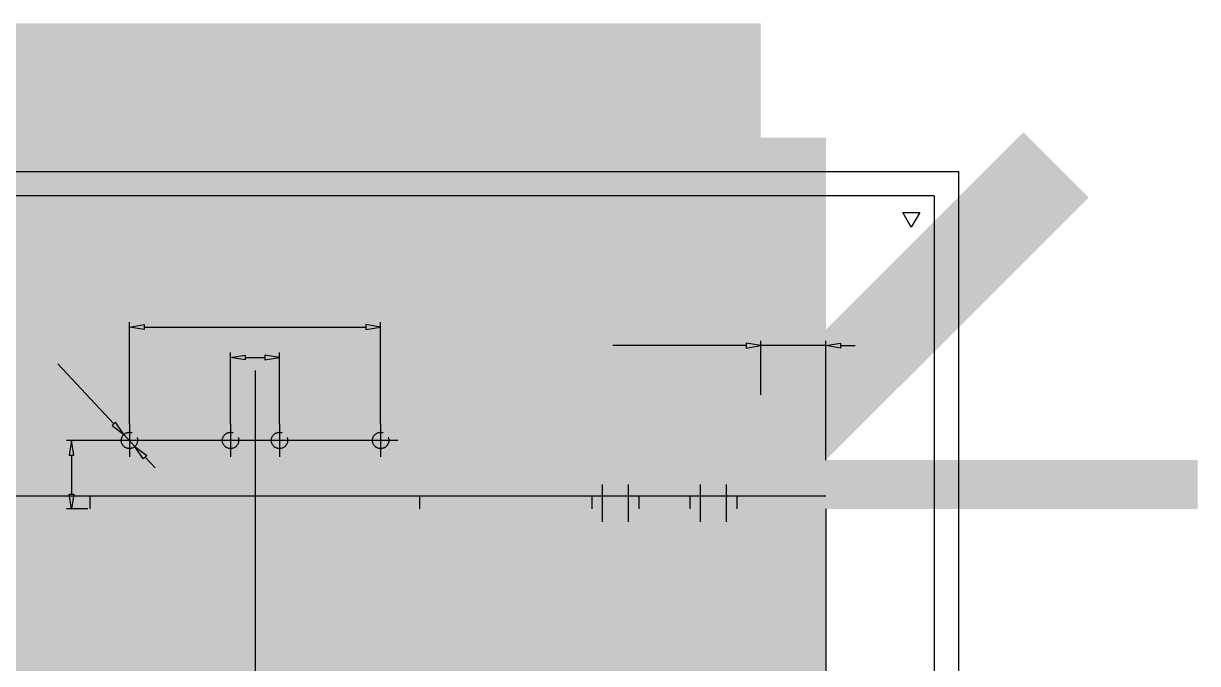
# Model space of a CAD drawing. Extents: x -0.42 to 4.47, y 1.12 to 4.63.
# Drawn here: x 2.145 to 4.38, y 3.399 to 4.618 of the extents above; entities that cross this region are included whole.
import ezdxf

# ---------------------------------------------------------------- set-up
doc = ezdxf.new("R2010")
doc.units = 0
doc.linetypes.add('1', pattern=[50.799999713897705, 31.75, -6.349999904632568, 6.349999904632568, -6.349999904632568])
doc.linetypes.add('2', pattern=[15, 12, -3])
doc.layers.get('0').update_dxf_attribs({"linetype": 'CONTINUOUS'})

msp = doc.modelspace()

# ---------------------------------------------------------------- linework, layer by layer
at = {"color": 7, "const_width": 1.4149999618530273}
for points in [[(1.3745707410153827, 3.910705312048009), (3.5486542448919707, 3.910705312048009)], [(3.548654244892063, 3.910705312048094), (3.6728875879707275, 3.7864719689693374)], [(2.3591774423770175, 3.823741971893341), (2.359147039403126, 3.8246125879267368), (2.3590559800601127, 3.8254789624424177), (2.3589047071600646, 3.8263368743786543), (2.35869395748896, 3.827182144511326), (2.358424758844741, 3.8280106540586587), (2.358098421151439, 3.8288183673587355), (2.357716535718687, 3.829601348715542), (2.3572809626534124, 3.8303557842434373), (2.3567938234549644, 3.831077997417367), (2.356257492129238, 3.8317644701768216), (2.3556745811194233, 3.83241185847605), (2.35504793019863, 3.833017007834343), (2.354380593141144, 3.8335769703672753), (2.3536758206911657, 3.8340890173749926), (2.3529370464935297, 3.8345506548924533), (2.352167869692245, 3.834959633315833), (2.3513720375290106, 3.8353139607312414), (2.350553427201227, 3.835611910319656), (2.349716027349821, 3.8358520307237853), (2.348863917325545, 3.8360331527123748), (2.348001248584204, 3.8361543928827615), (2.347132223952997, 3.836215160325139), (2.34626107726708, 3.836215160325139), (2.34539205263588, 3.8361543928827615), (2.344529383894539, 3.8360331527123748), (2.343677273870256, 3.8358520307237853), (2.34283987401885, 3.835611910319656), (2.3420212636910733, 3.8353139607312414), (2.341225431527832, 3.834959633315833), (2.340456254726554, 3.8345506548924533), (2.3397174805289183, 3.8340890173749926), (2.3390127080789327, 3.8335769703672753), (2.338345371021447, 3.833017007834343), (2.3377187201006606, 3.83241185847605), (2.3371358090908387, 3.8317644701768216), (2.3365994777651196, 3.831077997417367), (2.3361123385666716, 3.8303557842434373), (2.335676765501397, 3.829601348715542), (2.3352948800686377, 3.8288183673587355), (2.3349685423753357, 3.8280106540586587), (2.334699343731117, 3.827182144511326), (2.3344885940600193, 3.8263368743786543), (2.334337321159964, 3.8254789624424177), (2.3342462618169577, 3.8246125879267368), (2.3342158588430664, 3.823741971893341), (2.3342462618169577, 3.822871355859945), (2.334337321159964, 3.8220049813442643), (2.3344885940600193, 3.8211470694080276), (2.334699343731117, 3.820301799275356), (2.3349685423753357, 3.8194732897280232), (2.3352948800686377, 3.8186655764279607), (2.335676765501397, 3.817882595071154), (2.3361123385666716, 3.817128159543259), (2.3365994777651196, 3.816405946369315), (2.3371358090908387, 3.8157194736098745), (2.3377187201006606, 3.8150720853106463), (2.338345371021447, 3.814466935952339), (2.3390127080789327, 3.8139069734194067), (2.3397174805289183, 3.8133949264117035), (2.340456254726554, 3.8129332888942287), (2.341225431527832, 3.812524310470863), (2.3420212636910733, 3.8121699830554547), (2.34283987401885, 3.8118720334670257), (2.343677273870256, 3.811631913062911), (2.344529383894539, 3.811450791074307), (2.34539205263588, 3.8113295509039347), (2.34626107726708, 3.811268783461557), (2.347132223952997, 3.811268783461557), (2.348001248584204, 3.8113295509039347), (2.348863917325545, 3.811450791074307), (2.349716027349821, 3.811631913062911), (2.350553427201227, 3.8118720334670257), (2.3513720375290106, 3.8121699830554547), (2.352167869692245, 3.812524310470863), (2.3529370464935297, 3.8129332888942287), (2.3536758206911657, 3.8133949264117035), (2.354380593141144, 3.8139069734194067), (2.35504793019863, 3.814466935952339), (2.3556745811194233, 3.8150720853106463), (2.356257492129238, 3.8157194736098745), (2.3567938234549644, 3.816405946369315), (2.3572809626534124, 3.817128159543259), (2.357716535718687, 3.817882595071154), (2.358098421151439, 3.8186655764279607), (2.358424758844741, 3.8194732897280232), (2.35869395748896, 3.820301799275356), (2.3589047071600646, 3.8211470694080276), (2.3590559800601127, 3.8220049813442643), (2.3591774423770175, 3.823741971893341)], [(2.5517391241447527, 3.823741971893341), (2.5517087211708613, 3.8246125879267368), (2.551617661827848, 3.8254789624424177), (2.5514663889277998, 3.8263368743786543), (2.551255639256695, 3.827182144511326), (2.5509864406124763, 3.8280106540586587), (2.550660102919174, 3.8288183673587355), (2.5502782174864222, 3.829601348715542), (2.5498426444211475, 3.8303557842434373), (2.5493555052226995, 3.831077997417367), (2.548819173896973, 3.8317644701768216), (2.5482362628871584, 3.83241185847605), (2.547609611966365, 3.833017007834343), (2.5469422749088793, 3.8335769703672753), (2.546237502458901, 3.8340890173749926), (2.545498728261265, 3.8345506548924533), (2.54472955145998, 3.834959633315833), (2.5439337192967457, 3.8353139607312414), (2.543115108968962, 3.835611910319656), (2.542277709117556, 3.8358520307237853), (2.54142559909328, 3.8360331527123748), (2.540562930351939, 3.8361543928827615), (2.539693905720732, 3.836215160325139), (2.538822759034815, 3.836215160325139), (2.537953734403615, 3.8361543928827615), (2.537091065662274, 3.8360331527123748), (2.536238955637991, 3.8358520307237853), (2.535401555786585, 3.835611910319656), (2.5345829454588085, 3.8353139607312414), (2.533787113295567, 3.834959633315833), (2.5330179364942893, 3.8345506548924533), (2.5322791622966534, 3.8340890173749926), (2.531574389846668, 3.8335769703672753), (2.530907052789182, 3.833017007834343), (2.5302804018683958, 3.83241185847605), (2.529697490858574, 3.8317644701768216), (2.5291611595328547, 3.831077997417367), (2.5286740203344067, 3.8303557842434373), (2.528238447269132, 3.829601348715542), (2.527856561836373, 3.8288183673587355), (2.527530224143071, 3.8280106540586587), (2.527261025498852, 3.827182144511326), (2.5270502758277544, 3.8263368743786543), (2.526899002927699, 3.8254789624424177), (2.526807943584693, 3.8246125879267368), (2.5267775406108015, 3.823741971893341), (2.526807943584693, 3.822871355859945), (2.526899002927699, 3.8220049813442643), (2.5270502758277544, 3.8211470694080276), (2.527261025498852, 3.820301799275356), (2.527530224143071, 3.8194732897280232), (2.527856561836373, 3.8186655764279607), (2.528238447269132, 3.817882595071154), (2.5286740203344067, 3.817128159543259), (2.5291611595328547, 3.816405946369315), (2.529697490858574, 3.8157194736098745), (2.5302804018683958, 3.8150720853106463), (2.530907052789182, 3.814466935952339), (2.531574389846668, 3.8139069734194067), (2.5322791622966534, 3.8133949264117035), (2.5330179364942893, 3.8129332888942287), (2.533787113295567, 3.812524310470863), (2.5345829454588085, 3.8121699830554547), (2.535401555786585, 3.8118720334670257), (2.536238955637991, 3.811631913062911), (2.537091065662274, 3.811450791074307), (2.537953734403615, 3.8113295509039347), (2.538822759034815, 3.811268783461557), (2.539693905720732, 3.811268783461557), (2.540562930351939, 3.8113295509039347), (2.54142559909328, 3.811450791074307), (2.542277709117556, 3.811631913062911), (2.543115108968962, 3.8118720334670257), (2.5439337192967457, 3.8121699830554547), (2.54472955145998, 3.812524310470863), (2.545498728261265, 3.8129332888942287), (2.546237502458901, 3.8133949264117035), (2.5469422749088793, 3.8139069734194067), (2.547609611966365, 3.814466935952339), (2.5482362628871584, 3.8150720853106463), (2.548819173896973, 3.8157194736098745), (2.5493555052226995, 3.816405946369315), (2.5498426444211475, 3.817128159543259), (2.5502782174864222, 3.817882595071154), (2.550660102919174, 3.8186655764279607), (2.5509864406124763, 3.8194732897280232), (2.551255639256695, 3.820301799275356), (2.5514663889277998, 3.8211470694080276), (2.551617661827848, 3.8220049813442643), (2.5517391241447527, 3.823741971893341)], [(2.6449141314537528, 3.823741971893341), (2.6448837284798614, 3.8246125879267368), (2.644792669136855, 3.8254789624424177), (2.6446413962368, 3.8263368743786543), (2.644430646565702, 3.827182144511326), (2.6441614479214834, 3.8280106540586587), (2.6438351102281814, 3.8288183673587355), (2.6434532247954223, 3.829601348715542), (2.6430176517301476, 3.8303557842434373), (2.6425305125316996, 3.831077997417367), (2.6419941812059804, 3.8317644701768216), (2.6414112701961585, 3.83241185847605), (2.6407846192753723, 3.833017007834343), (2.6401172822178864, 3.8335769703672753), (2.639412509767901, 3.8340890173749926), (2.638673735570265, 3.8345506548924533), (2.6379045587689873, 3.834959633315833), (2.637108726605746, 3.8353139607312414), (2.6362901162779693, 3.835611910319656), (2.6354527164265633, 3.8358520307237853), (2.63460060640228, 3.8360331527123748), (2.633737937660939, 3.8361543928827615), (2.632868913029739, 3.836215160325139), (2.6319977663438223, 3.836215160325139), (2.6311287417126152, 3.8361543928827615), (2.630266072971274, 3.8360331527123748), (2.629413962946998, 3.8358520307237853), (2.628576563095592, 3.835611910319656), (2.6277579527678085, 3.8353139607312414), (2.626962120604574, 3.834959633315833), (2.6261929438032894, 3.8345506548924533), (2.6254541696056535, 3.8340890173749926), (2.624749397155675, 3.8335769703672753), (2.624082060098189, 3.833017007834343), (2.623455409177396, 3.83241185847605), (2.622872498167581, 3.8317644701768216), (2.6223361668418548, 3.831077997417367), (2.6218490276434068, 3.8303557842434373), (2.621413454578132, 3.829601348715542), (2.62103156914538, 3.8288183673587355), (2.620705231452078, 3.8280106540586587), (2.6204360328078593, 3.827182144511326), (2.6202252831367545, 3.8263368743786543), (2.6200740102367064, 3.8254789624424177), (2.619982950893693, 3.8246125879267368), (2.6199525479198016, 3.823741971893341), (2.619982950893693, 3.822871355859945), (2.6200740102367064, 3.8220049813442643), (2.6202252831367545, 3.8211470694080276), (2.6204360328078593, 3.820301799275356), (2.620705231452078, 3.8194732897280232), (2.62103156914538, 3.8186655764279607), (2.621413454578132, 3.817882595071154), (2.6218490276434068, 3.817128159543259), (2.6223361668418548, 3.816405946369315), (2.622872498167581, 3.8157194736098745), (2.623455409177396, 3.8150720853106463), (2.624082060098189, 3.814466935952339), (2.624749397155675, 3.8139069734194067), (2.6254541696056535, 3.8133949264117035), (2.6261929438032894, 3.8129332888942287), (2.626962120604574, 3.812524310470863), (2.6277579527678085, 3.8121699830554547), (2.628576563095592, 3.8118720334670257), (2.629413962946998, 3.811631913062911), (2.630266072971274, 3.811450791074307), (2.6311287417126152, 3.8113295509039347), (2.6319977663438223, 3.811268783461557), (2.632868913029739, 3.811268783461557), (2.633737937660939, 3.8113295509039347), (2.63460060640228, 3.811450791074307), (2.6354527164265633, 3.811631913062911), (2.6362901162779693, 3.8118720334670257), (2.637108726605746, 3.8121699830554547), (2.6379045587689873, 3.812524310470863), (2.638673735570265, 3.8129332888942287), (2.639412509767901, 3.8133949264117035), (2.6401172822178864, 3.8139069734194067), (2.6407846192753723, 3.814466935952339), (2.6414112701961585, 3.8150720853106463), (2.6419941812059804, 3.8157194736098745), (2.6425305125316996, 3.816405946369315), (2.6430176517301476, 3.817128159543259), (2.6434532247954223, 3.817882595071154), (2.6438351102281814, 3.8186655764279607), (2.6441614479214834, 3.8194732897280232), (2.644430646565702, 3.820301799275356), (2.6446413962368, 3.8211470694080276), (2.644792669136855, 3.8220049813442643), (2.6449141314537528, 3.823741971893341)], [(2.8374758132255096, 3.823741971893341), (2.8374454102516182, 3.8246125879267368), (2.837354350908612, 3.8254789624424177), (2.8372030780085638, 3.8263368743786543), (2.836992328337459, 3.827182144511326), (2.8367231296932403, 3.8280106540586587), (2.836396791999938, 3.8288183673587355), (2.836014906567179, 3.829601348715542), (2.8355793335019044, 3.8303557842434373), (2.8350921943034564, 3.831077997417367), (2.834555862977737, 3.8317644701768216), (2.8339729519679224, 3.83241185847605), (2.833346301047129, 3.833017007834343), (2.8326789639896433, 3.8335769703672753), (2.8319741915396577, 3.8340890173749926), (2.8312354173420218, 3.8345506548924533), (2.830466240540744, 3.834959633315833), (2.8296704083775026, 3.8353139607312414), (2.828851798049726, 3.835611910319656), (2.82801439819832, 3.8358520307237853), (2.827162288174037, 3.8360331527123748), (2.826299619432696, 3.8361543928827615), (2.825430594801496, 3.836215160325139), (2.824559448115579, 3.836215160325139), (2.823690423484372, 3.8361543928827615), (2.822827754743031, 3.8360331527123748), (2.821975644718755, 3.8358520307237853), (2.821138244867349, 3.835611910319656), (2.8203196345395654, 3.8353139607312414), (2.819523802376331, 3.834959633315833), (2.818754625575046, 3.8345506548924533), (2.8180158513774103, 3.8340890173749926), (2.817311078927432, 3.8335769703672753), (2.816643741869946, 3.833017007834343), (2.8160170909491526, 3.83241185847605), (2.815434179939338, 3.8317644701768216), (2.8148978486136116, 3.831077997417367), (2.8144107094151636, 3.8303557842434373), (2.813975136349889, 3.829601348715542), (2.813593250917137, 3.8288183673587355), (2.813266913223835, 3.8280106540586587), (2.812997714579616, 3.827182144511326), (2.8127869649085113, 3.8263368743786543), (2.812635692008463, 3.8254789624424177), (2.8125446326654497, 3.8246125879267368), (2.8125142296915584, 3.823741971893341), (2.8125446326654497, 3.822871355859945), (2.812635692008463, 3.8220049813442643), (2.8127869649085113, 3.8211470694080276), (2.812997714579616, 3.820301799275356), (2.813266913223835, 3.8194732897280232), (2.813593250917137, 3.8186655764279607), (2.813975136349889, 3.817882595071154), (2.8144107094151636, 3.817128159543259), (2.8148978486136116, 3.816405946369315), (2.815434179939338, 3.8157194736098745), (2.8160170909491526, 3.8150720853106463), (2.816643741869946, 3.814466935952339), (2.817311078927432, 3.8139069734194067), (2.8180158513774103, 3.8133949264117035), (2.818754625575046, 3.8129332888942287), (2.819523802376331, 3.812524310470863), (2.8203196345395654, 3.8121699830554547), (2.821138244867349, 3.8118720334670257), (2.821975644718755, 3.811631913062911), (2.822827754743031, 3.811450791074307), (2.823690423484372, 3.8113295509039347), (2.824559448115579, 3.811268783461557), (2.825430594801496, 3.811268783461557), (2.826299619432696, 3.8113295509039347), (2.827162288174037, 3.811450791074307), (2.82801439819832, 3.811631913062911), (2.828851798049726, 3.8118720334670257), (2.8296704083775026, 3.8121699830554547), (2.830466240540744, 3.812524310470863), (2.8312354173420218, 3.8129332888942287), (2.8319741915396577, 3.8133949264117035), (2.8326789639896433, 3.8139069734194067), (2.833346301047129, 3.814466935952339), (2.8339729519679224, 3.8150720853106463), (2.834555862977737, 3.8157194736098745), (2.8350921943034564, 3.816405946369315), (2.8355793335019044, 3.817128159543259), (2.836014906567179, 3.817882595071154), (2.836396791999938, 3.8186655764279607), (2.8367231296932403, 3.8194732897280232), (2.836992328337459, 3.820301799275356), (2.8372030780085638, 3.8211470694080276), (2.837354350908612, 3.8220049813442643), (2.8374758132255096, 3.823741971893341)], [(3.6728875879707275, 3.7864719689693374), (3.6728875879707275, 3.6932969616608773)], [(1.374570741015333, 3.693296961660792), (3.6728875879707275, 3.6932969616606925)], [(1.3745707410152121, 2.8534533089925986), (3.6728875879706493, 2.853453308992769)], [(3.5486542448918925, 2.853453308992769), (3.5486542448918925, 2.8286066403769468)], [(3.6728875879706635, 2.853453308992755), (3.6728875879706138, 2.4186366082172412)], [(1.3745707410152121, 2.8286066403769468), (3.6728875879706493, 2.8286066403769468)], [(2.3094266476828906, 2.7913366374534405), (2.306826823726361, 2.791245850610167), (2.3042396658243973, 2.7909739284495174), (2.3016777783859013, 2.790522197926734), (2.299153642898709, 2.789892859773431), (2.296679555543406, 2.7890889825736593), (2.2942675714716145, 2.7881144761063297), (2.2919294407537123, 2.7869740943071406), (2.2896765550636857, 2.7856733908393068), (2.2875198899210076, 2.7842187013218194), (2.285469951375511, 2.782617113709918), (2.2835367286160917, 2.7808764297896857), (2.2817296376936014, 2.7790051355585064), (2.2800574844964316, 2.77701233902404), (2.278528414397293, 2.77490775539448), (2.2771498796717324, 2.7727016359916377), (2.275928592106858, 2.7704047282645377), (2.2748705022676887, 2.7680282239553122), (2.273980769877589, 2.7655836991195315), (2.2732637223509258, 2.76308306451358), (2.2727228607170034, 2.760538502653091), (2.2723608151907086, 2.7579624107953293), (2.272156644759292, 2.754066634529835)], [(2.3094266476828906, 2.7913366374534405), (2.8622650243816707, 2.7913366374534405)], [(2.8995350273052765, 2.754066634529906), (2.899444240462003, 2.7566664584863645), (2.8991723183013463, 2.759253616388335), (2.89872058777857, 2.761815503826824), (2.898091249625267, 2.7643396393140165), (2.8972873724255024, 2.7668137266693265), (2.8963128659581656, 2.769225710741111), (2.8951724841589765, 2.771563841459013), (2.8938717806911427, 2.7738167271490397), (2.8924170911736553, 2.775973392291718), (2.890815503561754, 2.7780233308372146), (2.8890748196415217, 2.7799565535966337), (2.887203525410335, 2.781763644519131), (2.885210728875876, 2.783435797716294), (2.883106145246323, 2.7849648678154324), (2.8809000258434736, 2.786343402540993), (2.8786031181163807, 2.7875646901058673), (2.876226613807141, 2.788622779945044), (2.8737820889713674, 2.7895125123351363), (2.8712814543654233, 2.7902295598617997), (2.868736892504934, 2.790770421495722), (2.8661608006471653, 2.791132467022024), (2.8622650243816707, 2.7913366374534405)], [(2.272156644759292, 2.754066634529906), (2.272156644758873, 2.5180232826807867)], [(2.8995350273052765, 2.754066634529906), (2.899535027305703, 2.5180232826807867)]]:
    msp.add_lwpolyline(points, dxfattribs=at)
at = {"color": 7}
for points in [[(0.012268903262757647, 4.336322978427958), (3.9256192102408676, 4.336322978427958)], [(3.9256192102408676, 1.569025261350589), (3.9256192102408676, 4.336322978427958)], [(3.8790317065863675, 4.289735474773465), (0.05885640691726479, 4.289735474773465)], [(3.8790317065863675, 4.289735474773465), (3.8790317065863675, 1.615612765005082)], [(3.835305371908909, 4.230243841186564), (3.81916698724347, 4.258196343379268), (3.851443756574433, 4.258196343379268), (3.835305371908909, 4.230243841186564)]]:
    msp.add_lwpolyline(points, dxfattribs=at)
at = {"color": 5, "const_width": 6.211667181e-09}
for points in [[(2.562387467881571, 4.065582775474411), (2.5457761322597676, 4.065582775474411), (2.5457761322597676, 4.0687860634202195), (2.562387467881571, 4.0687860634202195), (2.562387467881571, 4.065582775474411)], [(2.5660083271958243, 4.073438457817716), (2.5660083271958243, 4.076737081714285), (2.582293613874633, 4.076737081714285), (2.582293613874633, 4.074067675092778), (2.577531583259919, 4.066517067791935), (2.573884983239637, 4.0568309351938865), (2.5727009107624568, 4.049146857561979), (2.5695262236859833, 4.049146857561979), (2.5706931356924727, 4.057116943046196), (2.573893563474975, 4.066126190393788), (2.5783295451467083, 4.073438457817716), (2.5660083271958243, 4.073438457817716)], [(2.5855541033045313, 4.073438457817716), (2.5855541033045313, 4.076737081714285), (2.601839389983347, 4.076737081714285), (2.601839389983347, 4.074067675092778), (2.597077359368626, 4.066517067791935), (2.593430759348344, 4.0568309351938865), (2.592246686871171, 4.049146857561979), (2.589071999794683, 4.049146857561979), (2.5902389118011797, 4.057116943046196), (2.593439339583689, 4.066126190393788), (2.5978753212554153, 4.073438457817716), (2.5855541033045313, 4.073438457817716)], [(2.6220029430366694, 4.065582775474411), (2.605391607414866, 4.065582775474411), (2.605391607414866, 4.0687860634202195), (2.6220029430366694, 4.0687860634202195), (2.6220029430366694, 4.065582775474411)], [(2.5457761322597676, 4.057097875856044), (2.5457761322597676, 4.060301163801853), (2.562387467881571, 4.060301163801853), (2.562387467881571, 4.057097875856044), (2.5457761322597676, 4.057097875856044)], [(2.605391607414866, 4.057097875856044), (2.605391607414866, 4.060301163801853), (2.6220029430366694, 4.060301163801853), (2.6220029430366694, 4.057097875856044), (2.605391607414866, 4.057097875856044)], [(3.3082915515597406, 4.023507733306019), (3.3116206828723804, 4.022573440988481), (3.3078539595573133, 4.015623450177486), (3.301204277167386, 4.013230517813199), (3.294588915718826, 4.015070501663033), (3.2907106493443194, 4.020399781310971), (3.2893807128663326, 4.027893187041357), (3.290882254051155, 4.035510529507732), (3.295155211251391, 4.040448931757524), (3.301255758579437, 4.042136378086127), (3.307605132732398, 4.040000852788907), (3.3111916711052842, 4.033994687890512), (3.3079140212047093, 4.033136664333597), (3.3053742715435206, 4.037579319639406), (3.3011871166967026, 4.038971224520623), (3.296339283728564, 4.037426782118175), (3.2936021886545177, 4.033279668259752), (3.2928128070030667, 4.027912254231509), (3.2937480526553244, 4.021686816646337), (3.2966567524362134, 4.017711307499312), (3.300929709636449, 4.016395671378703), (3.305665999545141, 4.018187987253157), (3.3082915515597406, 4.023507733306019)], [(3.3153273445400515, 4.013707197567044), (3.3153273445400515, 4.041659698332282), (3.3184162292631143, 4.041659698332282), (3.3184162292631143, 4.031630356311467), (3.323873258940523, 4.034414166073901), (3.327391155430675, 4.0335275417317575), (3.3295276340307964, 4.031077407797014), (3.3301711516814336, 4.0265394165404444), (3.3301711516814336, 4.013707197567044), (3.327082266958371, 4.013707197567044), (3.327082266958371, 4.0265394165404444), (3.326078379423379, 4.0302861194056305), (3.323238321525224, 4.031458751600084), (3.320655670687337, 4.030667463208701), (3.3189310433836283, 4.028522404316419), (3.3184162292631143, 4.024785235046309), (3.3184162292631143, 4.013707197567044), (3.3153273445400515, 4.013707197567044)], [(3.335611020888166, 4.013707197567044), (3.335611020888166, 4.031287146888701), (3.332882506049458, 4.031287146888701), (3.332882506049458, 4.033956553510208), (3.335611020888166, 4.033956553510208), (3.335611020888166, 4.036111145997566), (3.3359370698311537, 4.039142829232006), (3.3375072528987104, 4.04130695531444), (3.340656199269162, 4.042136378086127), (3.343539158344022, 4.041793168663361), (3.343075825635559, 4.0387996198092395), (3.341256815743094, 4.038990291710775), (3.3392662011437864, 4.038322940055394), (3.338682745140538, 4.03582513814527), (3.338682745140538, 4.033956553510208), (3.342234962572057, 4.033956553510208), (3.342234962572057, 4.031287146888701), (3.338682745140538, 4.031287146888701), (3.338682745140538, 4.013707197567044), (3.335611020888166, 4.013707197567044)], [(3.344568786585043, 4.013707197567044), (3.344568786585043, 4.041659698332282), (3.347657671308106, 4.041659698332282), (3.347657671308106, 4.013707197567044), (3.344568786585043, 4.013707197567044)], [(3.37758553218044, 4.017005821463627), (3.37758553218044, 4.013707197567044), (3.360957036087953, 4.013707197567044), (3.361317405972315, 4.016090596336255), (3.363350921748328, 4.019808698416213), (3.367392212594332, 4.02404161463032), (3.372935044625166, 4.029961977173016), (3.374376524162585, 4.034090023841287), (3.373063748155289, 4.037531651664011), (3.369640234253893, 4.038933090140304), (3.3660708563516906, 4.037445849308327), (3.364715179167675, 4.033327336235146), (3.3615404920912013, 4.033689612848065), (3.363994439398965, 4.039705311341535), (3.3697088761366274, 4.041774101473209), (3.375440473344973, 4.039543240225228), (3.377551211239073, 4.0340137550806645), (3.3769334342944575, 4.030715131184095), (3.374882758047761, 4.027302104146585), (3.37012072743304, 4.022382769086946), (3.3665513495308304, 4.018864872503599), (3.3652471537588724, 4.017005821463627), (3.37758553218044, 4.017005821463627)], [(3.380897503022389, 4.0274927760481205), (3.3818155882039633, 4.035472395127428), (3.3845441030426713, 4.040134323119986), (3.3891002080091894, 4.041774101473209), (3.3926524254407084, 4.040868409940899), (3.3951750146312065, 4.038256204889862), (3.396736617463425, 4.034099557436363), (3.3973029129959826, 4.0274927760481205), (3.3963934080497467, 4.019551291349131), (3.393673473446384, 4.014879829761497), (3.3891002080091894, 4.013230517813199), (3.38338577127152, 4.016128730716559), (3.380897503022389, 4.0274927760481205)], [(3.3840721900988697, 4.0274927760481205), (3.3855222498716415, 4.0183309911792975), (3.3891002080091894, 4.016052461955937), (3.3926781661467302, 4.0183405247743735), (3.394128225919509, 4.0274927760481205), (3.3926781661467302, 4.036664094512034), (3.3890658870678223, 4.038933090140304), (3.3856681138724483, 4.036931035174177), (3.3840721900988697, 4.0274927760481205)], [(3.3992420461832467, 4.013707197567044), (3.405900308808505, 4.024232286531856), (3.39973969983307, 4.033956553510208), (3.403600805736893, 4.033956553510208), (3.4063979624583354, 4.029208823161952), (3.407667837288926, 4.026939827533667), (3.409057835414302, 4.029170688781647), (3.4121295596666883, 4.033956553510208), (3.415819060863676, 4.033956553510208), (3.4095211681227653, 4.024422958433391), (3.4162995540428156, 4.013707197567044), (3.4125070900217196, 4.013707197567044), (3.4087661074126814, 4.019999370317748), (3.4077708001130276, 4.021696350241413), (3.402983028792285, 4.013707197567044), (3.3992420461832467, 4.013707197567044)], [(3.4279171926956664, 4.013707197567044), (3.4279171926956664, 4.020399781310971), (3.417003133340849, 4.020399781310971), (3.417003133340849, 4.023545867686323), (3.428483488228231, 4.041659698332282), (3.431006077418729, 4.041659698332282), (3.431006077418729, 4.023545867686323), (3.434403850614096, 4.023545867686323), (3.434403850614096, 4.020399781310971), (3.431006077418729, 4.020399781310971), (3.431006077418729, 4.013707197567044), (3.4279171926956664, 4.013707197567044)], [(3.4279171926956664, 4.0361492803778845), (3.420040536651854, 4.023545867686323), (3.4279171926956664, 4.023545867686323), (3.4279171926956664, 4.0361492803778845)], [(3.437561377219893, 4.021028998586047), (3.440804706179108, 4.021334073628495), (3.4424778520707733, 4.017377631671621), (3.4456439589119014, 4.016052461955937), (3.449419262462321, 4.017921046590999), (3.450963704823849, 4.022878516030943), (3.44947932410971, 4.027511843238287), (3.445592477499858, 4.029208823161952), (3.442898283602517, 4.028455669150887), (3.441010631827318, 4.02650128216014), (3.4381105122817672, 4.026920760343515), (3.4405472991188546, 4.0412783545292115), (3.453057282247258, 4.0412783545292115), (3.453057282247258, 4.03799879782278), (3.443018406897302, 4.03799879782278), (3.4416627297132933, 4.030486324902242), (3.446416180092669, 4.032240506396377), (3.451976172594186, 4.029704570105949), (3.454241354724431, 4.023183591073405), (3.4522507401251232, 4.016624477660557), (3.4456439589119014, 4.013230517813199), (3.440041065233686, 4.015366043110404), (3.437561377219893, 4.021028998586047)], [(3.462049368885502, 4.042136378086127), (3.4661078202021898, 4.040229659070761), (3.4676780032697536, 4.034967114588355), (3.4660992399668515, 4.029723637296101), (3.4620665293561856, 4.027816918280735), (3.4579994978041526, 4.029685502915797), (3.4564207345012576, 4.034890845827732), (3.4579909175688144, 4.040229659070761), (3.462049368885502, 4.042136378086127)], [(3.462049368885502, 4.039600441795685), (3.4598099274612863, 4.03851361195693), (3.4589604841624393, 4.034967114588355), (3.459827087931963, 4.031449218005008), (3.462049368885502, 4.030333787381025), (3.4642802300743796, 4.031449218005008), (3.465138253608565, 4.035062450539115), (3.4642716498390413, 4.0384945447667775), (3.462049368885502, 4.039600441795685)], [(2.56238746787956, 4.007575980932984), (2.545776132257757, 4.007575980932984), (2.545776132257757, 4.010779268878792), (2.56238746787956, 4.010779268878792), (2.56238746787956, 4.007575980932984)], [(2.545776132257757, 3.999091081314603), (2.545776132257757, 4.002294369260426), (2.56238746787956, 4.002294369260426), (2.56238746787956, 3.999091081314603), (2.545776132257757, 3.999091081314603)], [(2.577437200669145, 3.991140063020538), (2.5743483159460823, 3.991140063020538), (2.5743483159460823, 4.013010130126773), (2.571422455694517, 4.0106457985477135), (2.5681705464999567, 4.008872549863426), (2.5681705464999567, 4.0121902409501615), (2.572700910760446, 4.0154697976565785), (2.5754465860698375, 4.019206966926703), (2.577437200669145, 4.019206966926703), (2.577437200669145, 3.991140063020538)], [(2.5853481776543177, 3.998461864039541), (2.5885915066135397, 3.998766939082003), (2.5902646525051907, 3.9948104971251155), (2.593430759346333, 3.993485327409445), (2.5972060628967384, 3.995353912044493), (2.5987505052582733, 4.000311381484437), (2.5972661245441344, 4.004944708691781), (2.5933792779342824, 4.006641688615446), (2.5906850840369486, 4.005888534604381), (2.5887974322617353, 4.003934147613634), (2.585897312716199, 4.004353625797009), (2.588334099553279, 4.0187112199827055), (2.6008440826816823, 4.0187112199827055), (2.6008440826816823, 4.015431663276274), (2.5908052073317265, 4.015431663276274), (2.589449530147718, 4.00791919035575), (2.5942029805271005, 4.009673371849885), (2.5997629730286036, 4.007137435559443), (2.6020281551588553, 4.000616456526899), (2.6000375405595477, 3.9940573431140507), (2.593430759346333, 3.990663383266707), (2.5878278656681104, 3.9927989085639126), (2.5853481776543177, 3.998461864039541)], [(2.6220029430346585, 4.007575980932984), (2.605391607412855, 4.007575980932984), (2.605391607412855, 4.010779268878792), (2.6220029430346585, 4.010779268878792), (2.6220029430346585, 4.007575980932984)], [(2.605391607412855, 3.999091081314603), (2.605391607412855, 4.002294369260426), (2.6220029430346585, 4.002294369260426), (2.6220029430346585, 3.999091081314603), (2.605391607412855, 3.999091081314603)], [(3.3533206266337174, 4.013707197567044), (3.3533206266337174, 4.017615971548537), (3.3568385231238693, 4.017615971548537), (3.3568385231238693, 4.013707197567044), (3.3533206266337174, 4.013707197567044)], [(2.22219436573787, 3.970820705638772), (2.242631066531594, 3.9898911948747156), (2.2460497053027026, 3.986227644515708), (2.2356420778857427, 3.9683711988706136), (2.233436536765552, 3.964670101817333), (2.2376257407187694, 3.966748484227111), (2.255954391605293, 3.975613385598848), (2.259010092698638, 3.9723387738053475), (2.2385733919049287, 3.95326828456939), (2.2363840581713745, 3.955614462367805), (2.253488991236786, 3.9715759155004804), (2.231396592019003, 3.960959231042253), (2.2293477502897474, 3.963154851976583), (2.2417813820025074, 3.984709159877525), (2.2243836994714243, 3.968474527840371), (2.22219436573787, 3.970820705638772)], [(2.246736365077247, 3.9552524186840543), (2.249172161356789, 3.9530892843831396), (2.2474210153618515, 3.94916674211602), (2.2486122186009965, 3.945947838242347), (2.252554069519462, 3.94446246395529), (2.2572322767456257, 3.9467155024825047), (2.2596070930793104, 3.9509618367246446), (2.258196006614696, 3.9549613557481536), (2.2558072550874115, 3.956417304875586), (2.2530905155132643, 3.956464036238671), (2.2514186097025615, 3.9588705661647197), (2.263578257831796, 3.966884391609753), (2.27211314709254, 3.9577380621175706), (2.269715389564219, 3.955500596804754), (2.2628664043549804, 3.962840243928113), (2.2564489610661127, 3.9587060533612544), (2.2609745063004922, 3.956427482854295), (2.262913710467153, 3.95063231446278), (2.2596914883592163, 3.944527275370916), (2.2535378839277485, 3.9415077277646304), (2.2465490318905807, 3.9440225773917916), (2.244287809090686, 3.949575932892188), (2.246736365077247, 3.9552524186840543)], [(2.2270561823817943, 3.7705832752433537), (2.2270561823817943, 3.767494390520298), (2.2051861152755734, 3.767494390520298), (2.2075504468546256, 3.7645685302687326), (2.209323695538913, 3.7613166210741724), (2.2060060044521776, 3.7613166210741724), (2.2027264477457535, 3.7658469853346617), (2.1989892784756364, 3.768592660644046), (2.1989892784756364, 3.7705832752433537), (2.2270561823817943, 3.7705832752433537)], [(2.223757558485218, 3.755636505277863), (2.2270561823817943, 3.755636505277863), (2.2270561823817943, 3.7390080091853832), (2.22467278361259, 3.739368379069745), (2.220954681532632, 3.7414018948457652), (2.2167217653185247, 3.7454431856917694), (2.2108014027758216, 3.750986017722596), (2.206673356107558, 3.7524274972600296), (2.203231728284827, 3.751114721252719), (2.201830289808534, 3.7476912073513233), (2.2033175306405184, 3.744121829449128), (2.207436043713699, 3.742766152265105), (2.2070737671007805, 3.7395914651886386), (2.20105806860731, 3.7420454124963953), (2.1989892784756364, 3.7477598492340576), (2.201220139723617, 3.7534914464424105), (2.2067496248681735, 3.75560218433651), (2.2100482487647497, 3.7549844073918877), (2.2134612758022527, 3.752933731145191), (2.2183806108618924, 3.7481717005304773), (2.221898507445239, 3.7446023226282534), (2.223757558485218, 3.7432981268563026), (2.223757558485218, 3.755636505277863)]]:
    msp.add_lwpolyline(points, dxfattribs=at)
at = {"color": 5}
for points in [[(2.346696650610042, 3.8551845570662095), (2.346696650610042, 4.049146856080995)], [(2.824995021458534, 3.8551845570662095), (2.824995021458534, 4.049146856080995)], [(2.374649152802739, 4.044488105715544), (2.374649152802739, 4.035170604984643), (2.346696650610042, 4.0398293553500935), (2.346696650610042, 4.0398293553500935), (2.374649152802739, 4.044488105715544)], [(2.374649152802739, 4.0398293553500935), (2.797042519265837, 4.0398293553500935)], [(2.797042519265837, 4.044488105715544), (2.797042519265837, 4.035170604984643), (2.824995021458534, 4.0398293553500935), (2.824995021458534, 4.0398293553500935), (2.797042519265837, 4.044488105715544)], [(3.520701742699451, 4.004389695355172), (3.266866401359067, 4.004389695355172)], [(3.520701742699451, 4.009048445720623), (3.520701742699451, 3.9997309449897216), (3.5486542448921483, 4.004389695355172), (3.5486542448921483, 4.004389695355172), (3.520701742699451, 4.009048445720623)], [(3.5486542448921483, 3.910705312048009), (3.5486542448921483, 4.013707196086074)], [(3.6728875879707275, 4.004389695355172), (3.5486542448921483, 4.004389695355172)], [(3.6728875879707275, 3.7864719689693374), (3.6728875879707275, 4.013707196086074)], [(3.7008400901634317, 4.009048445720623), (3.7008400901634317, 3.9997309449897216), (3.6728875879707275, 4.004389695355172), (3.6728875879707275, 4.004389695355172), (3.7008400901634317, 4.009048445720623)], [(3.7008400901634317, 4.004389695355172), (3.728792592356129, 4.004389695355172)], [(2.539258332377777, 3.8551845570662095), (2.539258332377777, 3.991140061539568)], [(2.5672108345704743, 3.986481311174117), (2.5672108345704743, 3.9771638104432157), (2.539258332377777, 3.9818225608086664), (2.539258332377777, 3.9818225608086664), (2.5672108345704743, 3.986481311174117)], [(2.5672108345704743, 3.9818225608086664), (2.60448083749408, 3.9818225608086664)], [(2.60448083749408, 3.986481311174117), (2.60448083749408, 3.9771638104432157), (2.632433339686777, 3.9818225608086664), (2.632433339686777, 3.9818225608086664), (2.60448083749408, 3.986481311174117)], [(2.632433339686777, 3.8551845570662095), (2.632433339686777, 3.991140061539568)], [(2.3170314434609978, 3.8555323968282096), (2.210559284714961, 3.969632229445665)], [(2.3204375604182985, 3.858710811879874), (2.31362532650369, 3.852353981776517), (2.336101933771083, 3.8350956950843624), (2.336101933771083, 3.8350956950843624), (2.3204375604182985, 3.858710811879874)], [(2.314046504336673, 3.823741971893341), (2.2270561838627643, 3.823741971893341)], [(2.231714934228215, 3.795789469700651), (2.2410324349591164, 3.795789469700651), (2.2363736845936657, 3.823741971893341), (2.2363736845936657, 3.823741971893341), (2.231714934228215, 3.795789469700651)], [(2.357291367449008, 3.812388248702291), (2.336101933771083, 3.8350956950843624)], [(2.379767974716394, 3.795129962010151), (2.3729557408017996, 3.788773131906794), (2.357291367449008, 3.812388248702291), (2.357291367449008, 3.812388248702291), (2.379767974716394, 3.795129962010151)], [(2.2363736845936657, 3.795789469700651), (2.2363736845936657, 3.7212494638534395)], [(2.3763618577591004, 3.7919515469584724), (2.3954323480691855, 3.7715148452146394)], [(2.231714934228215, 3.7212494638534395), (2.2410324349591164, 3.7212494638534395), (2.2363736845936657, 3.693296961660735), (2.2363736845936657, 3.693296961660735), (2.231714934228215, 3.7212494638534395)], [(2.26780881918004, 3.693296961660735), (2.2270561838627643, 3.693296961660735)], [(3.6728875879707275, 3.6932969616606925), (3.6728875879707275, 3.153929633683177)], [(2.5858458360323695, 3.562030509882945), (2.5858458360323695, 3.250558529640884)]]:
    msp.add_lwpolyline(points, dxfattribs=at)
at = {"color": 1, "linetype": '1'}
for points in [[(2.5858458360323695, 3.957292815702502), (2.5858458360323695, 3.562030509882945)], [(2.346696650610042, 3.8551845570662095), (2.346696650610042, 3.7922993867204866)], [(2.539258332377777, 3.8551845570662095), (2.539258332377777, 3.7922993867204866)], [(2.632433339686777, 3.8551845570662095), (2.632433339686777, 3.7922993867204866)], [(2.824995021458534, 3.8551845570662095), (2.824995021458534, 3.7922993867204866)], [(2.8576451677320804, 3.823741971893341), (2.314046504336673, 3.823741971893341)], [(3.2473883879262857, 3.66845029304514), (3.2473883879262857, 3.7398844653153844)], [(3.297081725157753, 3.66845029304514), (3.297081725157753, 3.7398844653153844)], [(3.433738402544293, 3.66845029304514), (3.433738402544293, 3.7398844653153844)], [(3.48343173977576, 3.66845029304514), (3.48343173977576, 3.7398844653153844)]]:
    msp.add_lwpolyline(points, dxfattribs=at)
at = {"color": 6}
for points in [[(2.361133211528106, 3.829463926281292), (2.3614971882482223, 3.8284429441684864), (2.3617890576861598, 3.8273990598593315), (2.362007399585117, 3.8263373581027196), (2.362151147641761, 3.8252630120434077), (2.3622196043159818, 3.8241812555924213), (2.362212433426045, 3.8230973590373054), (2.362129671996364, 3.822016602939911), (2.361971722852644, 3.8209442527745807), (2.361739354621875, 3.8198855325946397), (2.3614336987703766, 3.8188456006424616), (2.361056246641837, 3.817829523525006), (2.3606088361285487, 3.8168422510371585), (2.3600936472284317, 3.8158885937620255), (2.359513188716292, 3.814973196783484), (2.358870289257915, 3.8141005208038337), (2.3581680811193593, 3.8132748162266665), (2.3574099853571653, 3.8125001076065814), (2.3565996955276063, 3.811780167732124), (2.3557411584340144, 3.811118504296971), (2.354838557836004, 3.8105183413877484), (2.353896290753866, 3.809982602452777), (2.3529189482158515, 3.8095138984542416), (2.3519112908220663, 3.8091145115774765), (2.3508782280107994, 3.808786389307059), (2.3498247932521323, 3.808531128136039), (2.348756118315997, 3.808349972084983), (2.347677409946783, 3.808243805297053), (2.346593923448715, 3.8082131431522157), (2.3455109374051233, 3.8082581367100943), (2.3444337279696086, 3.808378566786132), (2.343367543481179, 3.808573843951521), (2.342317577910805, 3.80884302038109), (2.341288946552531, 3.809184780967371), (2.3402866614022955, 3.809597464054349), (2.3393156048705492, 3.810079058475452), (2.3383805079378632, 3.810627215401368), (2.3374859260890446, 3.8112392675927964), (2.3366362170984942, 3.8119122323623458), (2.3358355232584813, 3.8126428293462595), (2.335087743240578, 3.813427500497653), (2.3343965209883493, 3.814262422674787), (2.3337652227621817, 3.8151435276342056), (2.333196926031981, 3.8160665242454854), (2.332694399483991, 3.8170269140414206), (2.332260088211001, 3.8180200193566094), (2.3318961129718616, 3.819041001469415), (2.331604242052947, 3.8200848861488197), (2.3313859016349596, 3.821146587720307), (2.331242153578323, 3.822220933872188), (2.331173696904095, 3.823302690276904), (2.331180867794039, 3.8243865868320057), (2.33126362922372, 3.8254673428831296), (2.33142157836744, 3.8265396930484457), (2.331653948079186, 3.827598413043276), (2.3319596024497073, 3.828638344995454), (2.3323370545782396, 3.8296544221129096), (2.3327844665725124, 3.8306416942305077), (2.333299655472622, 3.83159535224614), (2.333880113984769, 3.8325107484841823), (2.334523013443146, 3.8333834252043175), (2.3352252215816947, 3.8342091290409996), (2.3359833173438957, 3.8349838376610847), (2.3367936071734476, 3.8357037775355423), (2.3376521442670395, 3.8363654409706953), (2.33855474486505, 3.836965603879918), (2.339497011947195, 3.837501341333919), (2.3404743552256946, 3.8379700453324546), (2.3414820126194797, 3.8383694322092055), (2.342515075060504, 3.838697555960607), (2.3435685101894137, 3.838952817131627), (2.3446371849404244, 3.839133971701713), (2.345715893309638, 3.839240138489643), (2.346799379842416, 3.8392708006344805), (2.347882365851305, 3.839225807076602), (2.3489595752868198, 3.839105377000564), (2.350025759960367, 3.838910099835175), (2.351075725530741, 3.838640923405606), (2.351401373459076, 3.838541317345147)], [(2.553694893295841, 3.829463926281292), (2.5540588700159574, 3.8284429441684864), (2.554350739453895, 3.8273990598593315), (2.5545690813528523, 3.8263373581027196), (2.554712829409496, 3.8252630120434077), (2.554781286083717, 3.8241812555924213), (2.55477411519378, 3.8230973590373054), (2.554691353764099, 3.822016602939911), (2.554533404620379, 3.8209442527745807), (2.55430103638961, 3.8198855325946397), (2.5539953805381117, 3.8188456006424616), (2.5536179284095724, 3.817829523525006), (2.553170517896284, 3.8168422510371585), (2.552655328996167, 3.8158885937620255), (2.5520748704840273, 3.814973196783484), (2.55143197102565, 3.8141005208038337), (2.5507297628870944, 3.8132748162266665), (2.5499716671249004, 3.8125001076065814), (2.5491613772953414, 3.811780167732124), (2.5483028402017496, 3.811118504296971), (2.547400239603739, 3.8105183413877484), (2.546457972521601, 3.809982602452777), (2.5454806299835866, 3.8095138984542416), (2.5444729725898014, 3.8091145115774765), (2.5434399097785345, 3.808786389307059), (2.5423864750198675, 3.808531128136039), (2.541317800083732, 3.808349972084983), (2.5402390917145183, 3.808243805297053), (2.5391556052164503, 3.8082131431522157), (2.5380726191728584, 3.8082581367100943), (2.5369954097373437, 3.808378566786132), (2.535929225248914, 3.808573843951521), (2.53487925967854, 3.80884302038109), (2.533850628320266, 3.809184780967371), (2.5328483431700306, 3.809597464054349), (2.5318772866382844, 3.810079058475452), (2.5309421897055984, 3.810627215401368), (2.5300476078567797, 3.8112392675927964), (2.5291978988662294, 3.8119122323623458), (2.5283972050262165, 3.8126428293462595), (2.5276494250083132, 3.813427500497653), (2.5269582027560844, 3.814262422674787), (2.526326904529917, 3.8151435276342056), (2.525758607799716, 3.8160665242454854), (2.525256081251726, 3.8170269140414206), (2.524821769978736, 3.8180200193566094), (2.5244577947395967, 3.819041001469415), (2.524165923820682, 3.8200848861488197), (2.5239475834026948, 3.821146587720307), (2.523803835346058, 3.822220933872188), (2.52373537867183, 3.823302690276904), (2.5237425495617742, 3.8243865868320057), (2.5238253109914552, 3.8254673428831296), (2.523983260135175, 3.8265396930484457), (2.524215629846921, 3.827598413043276), (2.5245212842174425, 3.828638344995454), (2.5248987363459747, 3.8296544221129096), (2.5253461483402475, 3.8306416942305077), (2.5258613372403573, 3.83159535224614), (2.526441795752504, 3.8325107484841823), (2.527084695210881, 3.8333834252043175), (2.52778690334943, 3.8342091290409996), (2.528544999111631, 3.8349838376610847), (2.5293552889411828, 3.8357037775355423), (2.5302138260347746, 3.8363654409706953), (2.531116426632785, 3.836965603879918), (2.53205869371493, 3.837501341333919), (2.5330360369934297, 3.8379700453324546), (2.534043694387215, 3.8383694322092055), (2.5350767568282393, 3.838697555960607), (2.536130191957149, 3.838952817131627), (2.5371988667081595, 3.839133971701713), (2.538277575077373, 3.839240138489643), (2.5393610616101583, 3.8392708006344805), (2.54044404761904, 3.839225807076602), (2.541521257054555, 3.839105377000564), (2.5425874417281022, 3.838910099835175), (2.543637407298476, 3.838640923405606), (2.5439630552268113, 3.838541317345147)], [(2.646869900604841, 3.829463926281292), (2.6472338773249575, 3.8284429441684864), (2.647525746762895, 3.8273990598593315), (2.6477440886618595, 3.8263373581027196), (2.647887836718496, 3.8252630120434077), (2.647956293392724, 3.8241812555924213), (2.64794912250278, 3.8230973590373054), (2.647866361073099, 3.822016602939911), (2.6477084119293792, 3.8209442527745807), (2.6474760436986102, 3.8198855325946397), (2.647170387847112, 3.8188456006424616), (2.6467929357185795, 3.817829523525006), (2.646345525205284, 3.8168422510371585), (2.645830336305174, 3.8158885937620255), (2.6452498777930273, 3.814973196783484), (2.64460697833465, 3.8141005208038337), (2.6439047701961016, 3.8132748162266665), (2.6431466744339005, 3.8125001076065814), (2.6423363846043486, 3.811780167732124), (2.6414778475107568, 3.811118504296971), (2.6405752469127464, 3.8105183413877484), (2.6396329798306013, 3.809982602452777), (2.6386556372925867, 3.8095138984542416), (2.6376479798988086, 3.8091145115774765), (2.6366149170875346, 3.808786389307059), (2.6355614823288676, 3.808531128136039), (2.634492807392739, 3.808349972084983), (2.6334140990235255, 3.808243805297053), (2.6323306125254504, 3.8082131431522157), (2.6312476264818585, 3.8082581367100943), (2.630170417046344, 3.808378566786132), (2.6291042325579213, 3.808573843951521), (2.62805426698754, 3.80884302038109), (2.6270256356292663, 3.809184780967371), (2.626023350479038, 3.809597464054349), (2.6250522939472916, 3.810079058475452), (2.6241171970145984, 3.810627215401368), (2.62322261516578, 3.8112392675927964), (2.6223729061752294, 3.8119122323623458), (2.6215722123352165, 3.8126428293462595), (2.6208244323173133, 3.813427500497653), (2.6201332100650845, 3.814262422674787), (2.619501911838917, 3.8151435276342056), (2.6189336151087232, 3.8160665242454854), (2.618431088560733, 3.8170269140414206), (2.617996777287736, 3.8180200193566094), (2.617632802048597, 3.819041001469415), (2.6173409311296822, 3.8200848861488197), (2.617122590711702, 3.821146587720307), (2.616978842655058, 3.822220933872188), (2.6169103859808374, 3.823302690276904), (2.6169175568707743, 3.8243865868320057), (2.6170003183004553, 3.8254673428831296), (2.617158267444175, 3.8265396930484457), (2.6173906371559212, 3.827598413043276), (2.6176962915264426, 3.828638344995454), (2.618073743654982, 3.8296544221129096), (2.6185211556492476, 3.8306416942305077), (2.6190363445493645, 3.83159535224614), (2.619616803061504, 3.8325107484841823), (2.6202597025198813, 3.8333834252043175), (2.620961910658437, 3.8342091290409996), (2.621720006420631, 3.8349838376610847), (2.622530296250183, 3.8357037775355423), (2.623388833343782, 3.8363654409706953), (2.624291433941792, 3.836965603879918), (2.62523370102393, 3.837501341333919), (2.62621104430243, 3.8379700453324546), (2.627218701696215, 3.8383694322092055), (2.6282517641372394, 3.838697555960607), (2.629305199266149, 3.838952817131627), (2.6303738740171596, 3.839133971701713), (2.6314525823863804, 3.839240138489643), (2.6325360689191584, 3.8392708006344805), (2.6336190549280403, 3.839225807076602), (2.634696264363555, 3.839105377000564), (2.6357624490371023, 3.838910099835175), (2.6368124146074834, 3.838640923405606), (2.6371380625358114, 3.838541317345147)], [(2.839431582376598, 3.829463926281292), (2.8397955590967143, 3.8284429441684864), (2.840087428534652, 3.8273990598593315), (2.8403057704336163, 3.8263373581027196), (2.840449518490253, 3.8252630120434077), (2.840517975164481, 3.8241812555924213), (2.840510804274537, 3.8230973590373054), (2.840428042844856, 3.822016602939911), (2.840270093701136, 3.8209442527745807), (2.840037725470367, 3.8198855325946397), (2.8397320696188686, 3.8188456006424616), (2.8393546174903364, 3.817829523525006), (2.8389072069770407, 3.8168422510371585), (2.838392018076931, 3.8158885937620255), (2.837811559564784, 3.814973196783484), (2.837168660106414, 3.8141005208038337), (2.8364664519678584, 3.8132748162266665), (2.8357083562056573, 3.8125001076065814), (2.8348980663761054, 3.811780167732124), (2.8340395292825136, 3.811118504296971), (2.833136928684503, 3.8105183413877484), (2.832194661602358, 3.809982602452777), (2.8312173190643435, 3.8095138984542416), (2.8302096616705654, 3.8091145115774765), (2.8291765988592914, 3.808786389307059), (2.8281231641006244, 3.808531128136039), (2.827054489164496, 3.808349972084983), (2.8259757807952823, 3.808243805297053), (2.8248922942972072, 3.8082131431522157), (2.8238093082536153, 3.8082581367100943), (2.8227320988181006, 3.808378566786132), (2.821665914329678, 3.808573843951521), (2.820615948759297, 3.80884302038109), (2.81958731740103, 3.809184780967371), (2.8185850322507946, 3.809597464054349), (2.8176139757190484, 3.810079058475452), (2.8166788787863553, 3.810627215401368), (2.8157842969375366, 3.8112392675927964), (2.8149345879469863, 3.8119122323623458), (2.8141338941069733, 3.8126428293462595), (2.8133861140890772, 3.813427500497653), (2.8126948918368413, 3.814262422674787), (2.8120635936106737, 3.8151435276342056), (2.81149529688048, 3.8160665242454854), (2.81099277033249, 3.8170269140414206), (2.810558459059493, 3.8180200193566094), (2.8101944838203536, 3.819041001469415), (2.809902612901439, 3.8200848861488197), (2.8096842724834588, 3.821146587720307), (2.809540524426815, 3.822220933872188), (2.809472067752594, 3.823302690276904), (2.809479238642531, 3.8243865868320057), (2.809562000072212, 3.8254673428831296), (2.809719949215939, 3.8265396930484457), (2.809952318927678, 3.827598413043276), (2.8102579732982065, 3.828638344995454), (2.8106354254267387, 3.8296544221129096), (2.8110828374210044, 3.8306416942305077), (2.8115980263211213, 3.83159535224614), (2.812178484833261, 3.8325107484841823), (2.812821384291638, 3.8333834252043175), (2.813523592430194, 3.8342091290409996), (2.8142816881923878, 3.8349838376610847), (2.8150919780219468, 3.8357037775355423), (2.8159505151155386, 3.8363654409706953), (2.816853115713549, 3.836965603879918), (2.817795382795687, 3.837501341333919), (2.8187727260741937, 3.8379700453324546), (2.8197803834679718, 3.8383694322092055), (2.820813445908996, 3.838697555960607), (2.821866881037913, 3.838952817131627), (2.8229355557889235, 3.839133971701713), (2.824014264158137, 3.839240138489643), (2.825097750690915, 3.8392708006344805), (2.826180736699797, 3.839225807076602), (2.827257946135312, 3.839105377000564), (2.828324130808859, 3.838910099835175), (2.82937409637924, 3.838640923405606), (2.829699744307568, 3.838541317345147)]]:
    msp.add_lwpolyline(points, dxfattribs=at)
at = {"color": 8, "linetype": '2'}
for points in [[(1.374570741015333, 3.7181436302764297), (3.6728875879707275, 3.718143630276515)], [(2.272156644759356, 3.693296961660792), (2.272156644759356, 3.7181436302763444)], [(2.8995350273054683, 3.6932969616606925), (2.8995350273054683, 3.7181436302763444)], [(3.2272004696759993, 3.7181436302763444), (3.2272004696759993, 3.6932969616608773)], [(3.3172696434080393, 3.6932969616608773), (3.3172696434080393, 3.7181436302763444)], [(3.4135504842940065, 3.7181436302763444), (3.4135504842940065, 3.6932969616608773)], [(3.5036196580260395, 3.6932969616608773), (3.5036196580260395, 3.7181436302763444)]]:
    msp.add_lwpolyline(points, dxfattribs=at)

doc.saveas('drawing.dxf')
